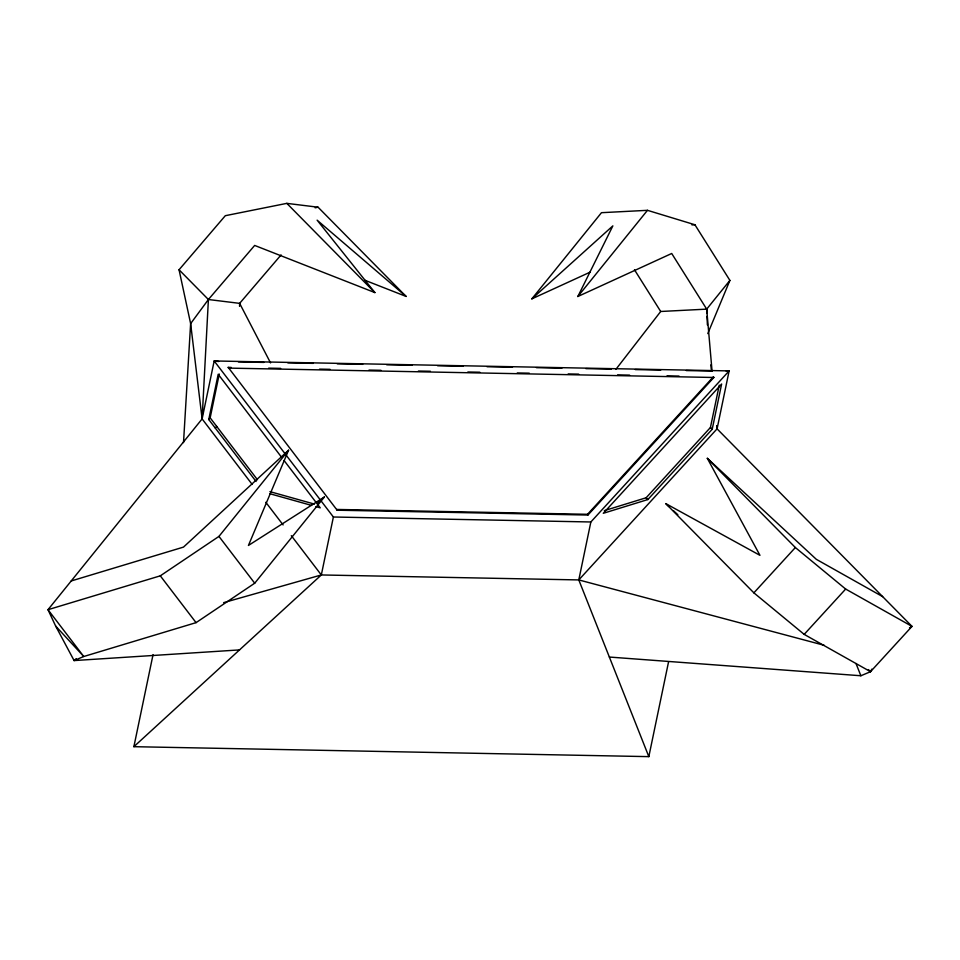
<?xml version="1.0" encoding="UTF-8"?>
<svg xmlns="http://www.w3.org/2000/svg" width="960" height="960" viewBox="0 0 960 960"><rect width="100%" height="100%" fill="white"/><g stroke="black" fill="none" stroke-linecap="round" stroke-linejoin="round"><path stroke-width="1.44" d="M239.544 306.348L239.64 303.36L281.088 254.916M239.52 649.908L74.1 660.576L55.644 626.04L48 609.696L202.116 418.908L208.404 299.52L254.664 245.436L374.88 292.596L317.124 220.164L406.116 296.436L364.668 280.176M183.516 442.596L190.632 323.616L179.052 269.772L225.312 215.7L286.824 203.364L318.072 207.216L406.116 296.436M668.604 661.644L648.828 756.636L133.884 746.688L153.048 654.624M252.168 484.416L202.116 418.908L214.176 360.96L729.132 370.908L717.072 428.844L578.796 579.924L321.324 574.956L223.632 602.652M256.068 481.464L208.764 419.544L218.196 374.28L281.388 457.008M208.764 419.544L210.156 417.828L219.276 374.016M133.884 746.688L321.324 574.956L333.384 517.008L214.176 360.96L218.64 361.512M648.828 756.636L578.796 579.924L590.856 521.976L729.132 370.908L726.156 371.052M604.308 510.648L646.116 497.772L710.436 427.488L719.256 385.14M712.2 429.264L721.632 384L603.288 513.3L647.868 499.548L712.2 429.264L710.436 427.488M707.784 333.6L729.9 280.404L694.92 224.76L647.472 210.324L601.476 212.688L531.852 298.86L590.352 272.052M71.208 580.968L183.492 547.104L288.576 450.216L248.436 545.448L324.336 497.028L254.712 583.212L196.056 622.644L83.76 656.508L74.1 660.576L76.236 658.62M712.068 371.208L706.692 309.132L671.712 253.488L577.848 296.508L612.864 225.864L531.852 298.86M609.36 657.048L860.868 675.756L870.516 671.7L871.86 669.12M270.552 362.916L239.64 303.36L208.404 299.52L190.632 323.616L202.116 418.908M615.876 369.372L660.696 311.484L706.692 309.132L729.9 280.404M215.292 428.088L216.684 426.36M55.644 626.04L83.76 656.508L48 609.696L160.296 575.832L218.952 536.4L288.576 450.216M577.848 296.508L647.472 210.324M337.152 510.204L336.768 509.448L587.544 514.296L713.448 376.74L713.844 377.484L587.94 515.04L337.152 510.204L228.216 367.368L231.216 367.428M753.876 592.848L795.36 547.536L845.664 589.056L912 626.376L870.516 671.7L804.18 634.38L753.876 592.848L665.82 503.628L759.948 555.324L707.304 458.304L816.312 559.32L882.648 596.64M804.18 634.38L845.664 589.056M317.772 503.088L324.336 497.028M909.516 627.876L912 626.376L717.072 428.844L716.772 425.868L717.072 428.844M315.144 207.804L318.072 207.216M691.956 224.916L694.92 224.76M238.428 361.92L263.88 362.412M287.844 362.868L313.308 363.36M337.272 363.828L362.724 364.32M386.688 364.776L412.152 365.268M437.604 365.76L463.068 366.252M487.032 366.72L512.484 367.2M536.448 367.668L561.912 368.16M585.876 368.628L611.328 369.108M635.292 369.576L660.756 370.068M686.208 370.56L711.672 371.052M268.656 368.148L280.644 368.376M319.572 369.132L330.06 369.336M369 370.08L380.976 370.32M418.416 371.04L430.404 371.268M467.844 371.988L479.82 372.228M517.26 372.948L529.248 373.176M568.176 373.932L578.664 374.136M617.604 374.88L629.58 375.12M667.02 375.84L679.008 376.068M713.844 377.484L228.612 368.112L228.216 367.368M333.384 517.008L590.856 521.976M578.796 579.924L824.256 645.312M269.928 491.628L314.436 504.096M269.976 493.752L311.604 505.416M315.912 506.628L320.22 507.828L284.1 460.56M665.82 503.628L669.096 506.652M673.452 510.696L677.82 514.74M707.304 458.304L795.36 547.536M868.428 669.588L870.516 671.7M646.116 497.772L647.868 499.548M286.824 203.364L374.88 292.596M179.052 269.772L208.404 299.52M210.156 417.828L257.46 479.748M265.812 502.284L283.104 524.916M291.3 535.644L321.324 574.956M218.952 536.4L254.712 583.212M160.296 575.832L196.056 622.644M634.464 269.76L660.696 311.484M587.544 514.296L587.94 515.04M856.008 663.516L860.868 675.756M710.832 364.86L711.264 369.324M706.692 309.132L706.884 313.452M707.016 316.332L707.4 324.96"/></g></svg>
